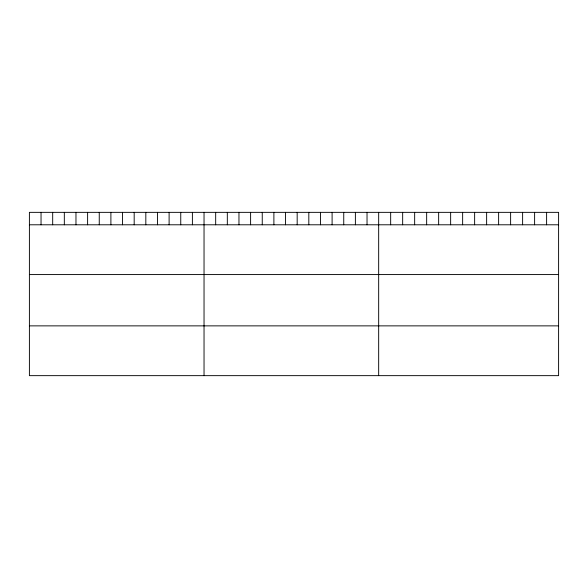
<?xml version="1.0" encoding="UTF-8"?>
<svg xmlns="http://www.w3.org/2000/svg" width="588" height="588" viewBox="0 0 588 588"><rect width="100%" height="100%" fill="white"/><g stroke="black" fill="none" stroke-linecap="round" stroke-linejoin="round"><path stroke-width="0.88" d="M558.6 224.792L558.6 375.651L29.4 375.651L29.4 212.349L558.6 212.349L558.6 224.792L29.4 224.792M29.4 274.574L558.6 274.574M29.4 325.87L558.6 325.87M546.605 212.349L546.605 224.792M534.61 212.349L534.61 224.792M522.614 212.349L522.614 224.792M510.619 212.349L510.619 224.792M498.624 212.349L498.624 224.792M486.629 212.349L486.629 224.792M474.634 212.349L474.634 224.792M462.638 212.349L462.638 224.792M450.643 212.349L450.643 224.792M438.648 212.349L438.648 224.792M426.653 212.349L426.653 224.792M414.658 212.349L414.658 224.792M402.662 212.349L402.662 224.792M390.667 212.349L390.667 224.792M378.672 212.349L378.672 375.651M367.03 212.349L367.03 224.792M355.387 212.349L355.387 224.792M343.745 212.349L343.745 224.792M332.102 212.349L332.102 224.792M320.46 212.349L320.46 224.792M308.818 212.349L308.818 224.792M297.175 212.349L297.175 224.792M285.533 212.349L285.533 224.792M273.89 212.349L273.89 224.792M262.248 212.349L262.248 224.792M250.606 212.349L250.606 224.792M238.963 212.349L238.963 224.792M227.321 212.349L227.321 224.792M215.678 212.349L215.678 224.792M204.036 212.349L204.036 375.651M192.394 212.349L192.394 224.792M180.751 212.349L180.751 224.792M169.109 212.349L169.109 224.792M157.466 212.349L157.466 224.792M145.824 212.349L145.824 224.792M134.182 212.349L134.182 224.792M122.539 212.349L122.539 224.792M110.897 212.349L110.897 224.792M99.254 212.349L99.254 224.792M87.612 212.349L87.612 224.792M75.97 212.349L75.97 224.792M64.327 212.349L64.327 224.792M52.685 212.349L52.685 224.792M41.042 212.349L41.042 224.792"/></g></svg>
